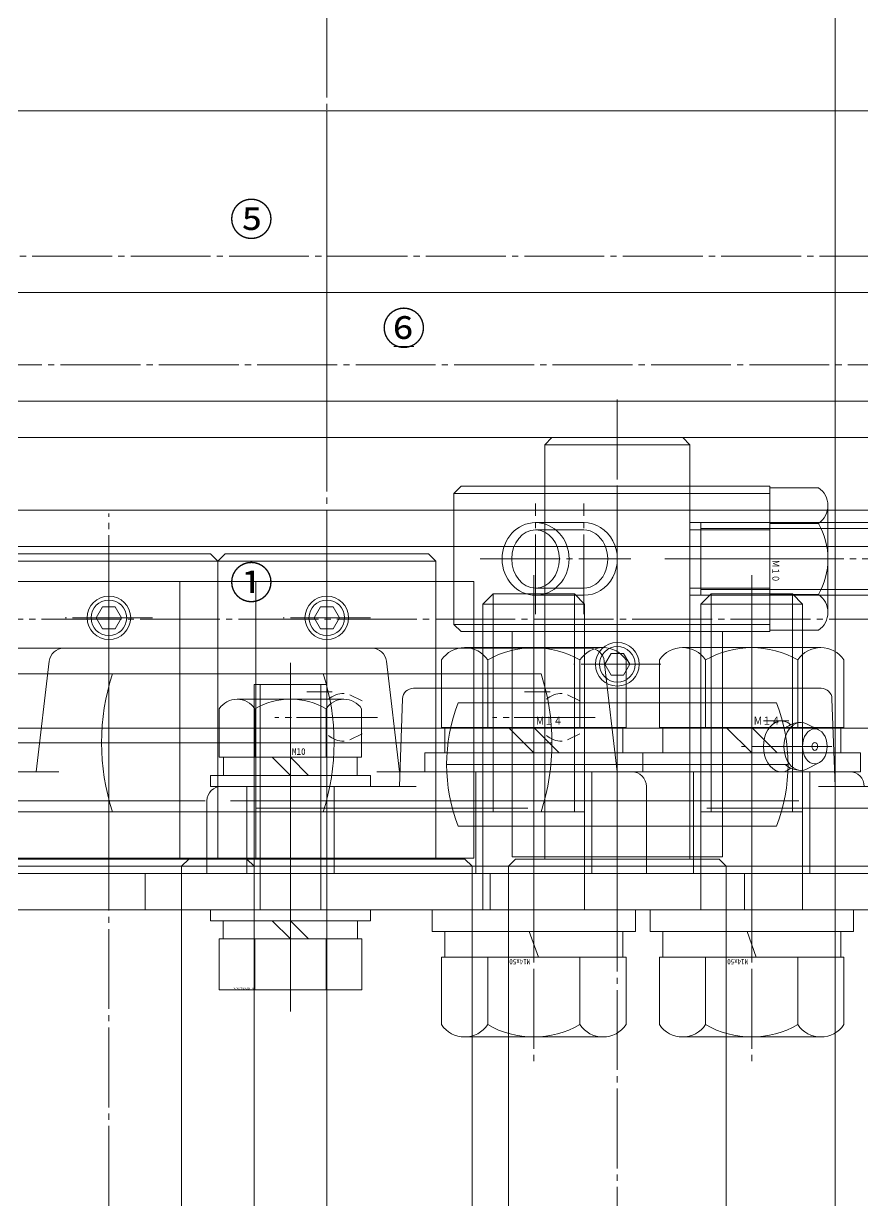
# Model space of a CAD drawing. Units: millimetres at full size. Extents: x -21196 to 21204, y -11807 to 11807.
# Drawn here: x -8541.3 to -8425.8, y -1420.1 to -1258.1 of the extents above; entities that cross this region are included whole.
import ezdxf
from ezdxf.enums import TextEntityAlignment as Align

# ---------------------------------------------------------------- set-up
doc = ezdxf.new("R2010")
doc.units = ezdxf.units.MM
doc.header["$LTSCALE"] = 0.5
doc.linetypes.add('USER4', pattern=[27.1, 22, -1.7, 1.7, -1.7])
doc.layers.add('1-0_設備-5(241129配置図菊池追記(立面図).jww)(機器配置図 260128.dwg)', color=7, linetype='Continuous', lineweight=9)
doc.styles.add('ＭＳ ゴシック', font='')
doc.styles.get('ＭＳ ゴシック').set_extended_font_data('MS Gothic')

msp = doc.modelspace()

# ---------------------------------------------------------------- linework, layer by layer
at = {"layer": '1-0_設備-5(241129配置図菊池追記(立面図).jww)(機器配置図 260128.dwg)', "linetype": 'USER4'}
for p, q in [((-8499.5216, -1203.1472), (-8499.5216, -2475.6472)), ((-8662.0216, -1290.1472), (-8337.0216, -1290.1472)), ((-8349.0335, -1305.1472), (-8650.0096, -1305.1472)), ((-8459.5215, -1309.8888), (-8459.5215, -3550.4055)), ((-8470.7715, -1339.4595), (-8470.7715, -1324.2347)), ((-8464.133, -1339.4595), (-8464.133, -1324.2347)), ((-8529.5215, -3534.6859), (-8529.5215, -1325.6084)), ((-8499.5215, -3534.6859), (-8499.5215, -1325.6084)), ((-8478.3839, -1331.8471), (-8457.6681, -1331.8471)), ((-8435.6162, -1331.8471), (-8452.9608, -1331.8471)), ((-8265.748, -1331.8471), (-8450.6373, -1331.8471)), ((-8430.5215, -1331.8471), (-8438.5215, -1331.8471)), ((-8471.0215, -1334.0621), (-8471.0215, -1401.3953)), ((-8441.0215, -1334.0621), (-8441.0215, -1401.3953)), ((-8647.1763, -1340.1472), (-8351.8668, -1340.1472)), ((-8523.5215, -1339.9471), (-8535.5215, -1339.9471)), ((-8493.5215, -1339.9471), (-8505.5215, -1339.9471)), ((-8471.0215, -1361.1471), (-8471.0215, -1344.0471)), ((-8441.0215, -1361.1471), (-8441.0215, -1344.0471)), ((-8504.5215, -1346.1471), (-8504.5215, -1394.1471)), ((-8453.5215, -1346.3471), (-8465.5215, -1346.3471)), ((-8504.5215, -1351.1471), (-8504.5215, -1363.1471)), ((-8492.5519, -1353.6471), (-8506.6922, -1353.6471)), ((-8462.552, -1353.6471), (-8476.6923, -1353.6471)), ((-8471.0215, -1356.1471), (-8471.0215, -1380.1471)), ((-8441.0215, -1356.1471), (-8441.0215, -1380.1471)), ((-8504.5215, -1358.1471), (-8504.5215, -1380.1471)), ((-8430.0038, -1357.6471), (-8442.4236, -1357.6471)), ((-8504.5215, -1368.2107), (-8504.5215, -1386.9802)), ((-8471.0215, -1368.2107), (-8471.0215, -1386.9802)), ((-8441.0215, -1368.2107), (-8441.0215, -1386.9802))]:
    msp.add_line(p, q, dxfattribs=at)
at = {"layer": '1-0_設備-5(241129配置図菊池追記(立面図).jww)(機器配置図 260128.dwg)'}
for p, q in [((-8499.5216, -1270.1472), (-8499.5216, -1310.1472)), ((-8499.5216, -1295.1472), (-8499.5216, -1315.1472)), ((-8490.2932, -1302.6154), (-8487.5485, -1302.6154)), ((-8469.5215, -1316.1471), (-8449.5215, -1316.1471)), ((-8469.5215, -1341.8471), (-8469.5215, -1321.8471)), ((-8459.5215, -1341.8471), (-8459.5215, -1321.8471)), ((-8449.5215, -1341.8471), (-8449.5215, -1321.8471)), ((-8482.0215, -1322.8471), (-8438.5215, -1322.8471)), ((-8438.5215, -1322.0471), (-8431.8345, -1322.0471)), ((-8438.5215, -1322.0471), (-8438.5215, -1341.6471)), ((-8603.5216, -1325.1472), (-8395.5216, -1325.1472)), ((-8499.5216, -1325.1472), (-8499.5216, -1355.1472)), ((-8430.5215, -1324.4971), (-8430.5215, -1339.1971)), ((-8470.7715, -1326.8471), (-8464.133, -1326.8471)), ((-8464.133, -1327.8471), (-8470.7715, -1327.8471)), ((-8438.5215, -1326.8471), (-8449.5215, -1326.8471)), ((-8438.5215, -1327.8471), (-8449.5215, -1327.8471)), ((-8448.0215, -1327.6591), (-8423.0215, -1327.6591)), ((-8438.5215, -1326.9471), (-8431.8345, -1326.9471)), ((-8514.5215, -1332.1471), (-8544.5215, -1332.1471)), ((-8484.5215, -1332.1471), (-8514.5215, -1332.1471)), ((-8509.2715, -1334.9471), (-8549.7715, -1334.9471)), ((-8529.5215, -1334.9471), (-8529.5215, -1375.1471)), ((-8479.2715, -1334.9471), (-8519.7715, -1334.9471)), ((-8514.5215, -1334.9471), (-8514.5215, -1373.0471)), ((-8514.5215, -1334.9471), (-8514.5215, -1373.0471)), ((-8499.5215, -1334.9471), (-8499.5215, -1375.1471)), ((-8484.5215, -1334.9471), (-8484.5215, -1373.0471)), ((-8464.133, -1335.8471), (-8470.7715, -1335.8471)), ((-8438.5215, -1335.8471), (-8449.5215, -1335.8471)), ((-8448.0215, -1336.0351), (-8423.0215, -1336.0351)), ((-8478.0215, -1338.0471), (-8464.0215, -1338.0471)), ((-8476.6215, -1336.6471), (-8465.4215, -1336.6471)), ((-8476.6215, -1366.6471), (-8476.6215, -1336.6471)), ((-8470.7715, -1336.8471), (-8464.133, -1336.8471)), ((-8465.4215, -1366.6471), (-8465.4215, -1336.6471)), ((-8438.5215, -1336.8471), (-8449.5215, -1336.8471)), ((-8448.0215, -1338.0471), (-8434.0215, -1338.0471)), ((-8446.6215, -1336.6471), (-8435.4215, -1336.6471)), ((-8446.6215, -1366.6471), (-8446.6215, -1336.6471)), ((-8431.8345, -1336.7471), (-8438.5215, -1336.7471)), ((-8435.4215, -1366.6471), (-8435.4215, -1336.6471)), ((-8482.0215, -1340.8471), (-8438.5215, -1340.8471)), ((-8445.0215, -1341.8471), (-8474.0215, -1341.8471)), ((-8469.5215, -1341.8471), (-8469.5215, -1372.8471)), ((-8459.5215, -1341.8471), (-8459.5215, -1375.1471)), ((-8449.5215, -1341.8471), (-8449.5215, -1372.8471)), ((-8431.8345, -1341.6471), (-8438.5215, -1341.6471)), ((-8493.3, -1344.1471), (-8565.743, -1344.1471)), ((-8463.3, -1344.1471), (-8535.743, -1344.1471)), ((-8480.5465, -1344.0471), (-8461.4965, -1344.0471)), ((-8450.5465, -1344.0471), (-8431.4965, -1344.0471)), ((-8537.7293, -1345.9134), (-8539.5215, -1361.1471)), ((-8491.3137, -1345.9134), (-8489.5215, -1361.1471)), ((-8483.7215, -1345.7481), (-8483.7215, -1355.0471)), ((-8477.3715, -1355.0471), (-8477.3715, -1345.7481)), ((-8464.6715, -1345.7481), (-8464.6715, -1355.0471)), ((-8461.3137, -1345.9134), (-8459.5215, -1361.1471)), ((-8458.3215, -1345.7481), (-8458.3215, -1355.0471)), ((-8453.7215, -1345.7481), (-8453.7215, -1355.0471)), ((-8447.3715, -1355.0471), (-8447.3715, -1345.7481)), ((-8434.6715, -1345.7481), (-8434.6715, -1355.0471)), ((-8428.3215, -1345.7481), (-8428.3215, -1355.0471)), ((-8500.013, -1347.6471), (-8559.0299, -1347.6471)), ((-8470.0131, -1347.6471), (-8529.03, -1347.6471)), ((-8509.5215, -1349.1471), (-8509.5215, -1380.1471)), ((-8499.5215, -1349.1471), (-8509.5215, -1349.1471)), ((-8508.7095, -1349.1471), (-8508.7095, -1380.1471)), ((-8500.3335, -1349.1471), (-8500.3335, -1380.1471)), ((-8499.5215, -1349.1471), (-8499.5215, -1380.1471)), ((-8498.777, -1350.1471), (-8502.2832, -1350.1471)), ((-8494.6611, -1351.3844), (-8496.3582, -1350.5359)), ((-8431.467, -1349.6471), (-8487.576, -1349.6471)), ((-8468.777, -1350.1471), (-8472.2833, -1350.1471)), ((-8464.6612, -1351.3844), (-8466.3582, -1350.5359)), ((-8514.3215, -1359.1471), (-8514.3215, -1352.4601)), ((-8511.8715, -1351.1471), (-8497.1715, -1351.1471)), ((-8509.4215, -1359.1471), (-8509.4215, -1352.4601)), ((-8499.6215, -1352.4601), (-8499.6215, -1359.1471)), ((-8494.7215, -1352.4601), (-8494.7215, -1359.1471)), ((-8489.075, -1351.0916), (-8489.5215, -1363.1471)), ((-8437.6126, -1351.6471), (-8481.4304, -1351.6471)), ((-8429.968, -1351.0916), (-8429.5215, -1363.1471)), ((-8503.0636, -1353.6471), (-8503.7121, -1353.6471)), ((-8473.0637, -1353.6471), (-8473.7121, -1353.6471)), ((-8435.886, -1354.1471), (-8439.3922, -1354.1471)), ((-8603.5216, -1355.1472), (-8395.5216, -1355.1472)), ((-8494.6611, -1355.9099), (-8496.3582, -1356.7584)), ((-8483.7215, -1355.0471), (-8458.3215, -1355.0471)), ((-8483.2715, -1358.5471), (-8483.2715, -1355.0471)), ((-8474.5215, -1355.0471), (-8471.0215, -1358.5471)), ((-8471.0215, -1355.0471), (-8467.5215, -1358.5471)), ((-8464.6612, -1355.9099), (-8466.3582, -1356.7584)), ((-8458.7715, -1355.0471), (-8458.7715, -1358.5471)), ((-8453.7215, -1355.0471), (-8428.3215, -1355.0471)), ((-8453.2715, -1358.5471), (-8453.2715, -1355.0471)), ((-8444.5215, -1355.0471), (-8441.0215, -1358.5471)), ((-8441.0215, -1355.0471), (-8437.5215, -1358.5471)), ((-8431.7701, -1355.3844), (-8433.4672, -1354.5359)), ((-8428.7715, -1355.0471), (-8428.7715, -1358.5471)), ((-8560.5215, -1357.1471), (-8498.5215, -1357.1471)), ((-8530.5215, -1357.1471), (-8468.5215, -1357.1471)), ((-8498.777, -1357.1471), (-8502.2832, -1357.1471)), ((-8468.777, -1357.1471), (-8472.2833, -1357.1471)), ((-8514.3215, -1359.1471), (-8494.7215, -1359.1471)), ((-8513.7215, -1361.6471), (-8513.7215, -1359.1471)), ((-8504.5215, -1361.6471), (-8507.0215, -1359.1471)), ((-8504.5215, -1359.1471), (-8502.0215, -1361.6471)), ((-8495.3215, -1359.1471), (-8495.3215, -1361.6471)), ((-8440.1726, -1357.6471), (-8440.8211, -1357.6471)), ((-8483.0215, -1360.1471), (-8436.0215, -1360.1471)), ((-8431.7701, -1359.9099), (-8433.4672, -1360.7584)), ((-8571.5215, -1361.1471), (-8536.3963, -1361.1471)), ((-8457.5215, -1361.1471), (-8492.6467, -1361.1471)), ((-8479.0215, -1361.1471), (-8479.0215, -1375.1471)), ((-8463.0215, -1361.1471), (-8463.0215, -1375.1471)), ((-8427.5215, -1361.1471), (-8462.6467, -1361.1471)), ((-8449.0215, -1361.1471), (-8449.0215, -1375.1471)), ((-8435.886, -1361.1471), (-8439.3922, -1361.1471)), ((-8433.0215, -1361.1471), (-8433.0215, -1375.1471)), ((-8487.2298, -1363.1471), (-8514.0215, -1363.1471)), ((-8510.5215, -1363.1471), (-8510.5215, -1375.1471)), ((-8498.5215, -1363.1471), (-8498.5215, -1375.1471)), ((-8455.5215, -1363.1471), (-8455.5215, -1375.1471)), ((-8405.0215, -1363.1471), (-8431.8132, -1363.1471)), ((-8564.513, -1365.1471), (-8516.2737, -1365.1471)), ((-8516.0215, -1365.1471), (-8516.0215, -1375.1471)), ((-8464.53, -1365.1471), (-8512.7693, -1365.1471)), ((-8434.5301, -1365.1471), (-8482.7694, -1365.1471)), ((-8500.013, -1366.6471), (-8559.0299, -1366.6471)), ((-8470.0131, -1366.6471), (-8529.03, -1366.6471)), ((-8471.8548, -1366.1471), (-8509.2493, -1366.1471)), ((-8478.0215, -1366.6471), (-8464.0215, -1366.6471)), ((-8448.0215, -1366.6471), (-8434.0215, -1366.6471)), ((-8447.1882, -1366.1471), (-8409.7937, -1366.1471)), ((-8437.6126, -1368.6471), (-8481.4304, -1368.6471)), ((-8509.2715, -1373.0471), (-8549.7715, -1373.0471)), ((-8510.5215, -1373.1471), (-8548.5215, -1373.1471)), ((-8479.2715, -1373.0471), (-8519.7715, -1373.0471)), ((-8519.5215, -1374.1471), (-8518.5215, -1373.1471)), ((-8480.5215, -1373.1471), (-8518.5215, -1373.1471)), ((-8510.5215, -1373.1471), (-8509.5215, -1374.1471)), ((-8480.5215, -1373.1471), (-8479.5215, -1374.1471)), ((-8473.5215, -1373.1471), (-8474.5215, -1374.1471)), ((-8445.0215, -1372.8471), (-8474.0215, -1372.8471)), ((-8473.5215, -1373.1471), (-8445.5215, -1373.1471)), ((-8444.5215, -1374.1471), (-8445.5215, -1373.1471)), ((-8339.5216, -1374.1471), (-8659.5216, -1374.1471)), ((-8339.5216, -1374.1471), (-8659.5216, -1374.1471)), ((-8339.5215, -1374.1471), (-8659.5215, -1374.1471)), ((-8455.5215, -1375.1471), (-8603.5215, -1375.1471)), ((-8425.5215, -1375.1471), (-8573.5215, -1375.1471)), ((-8509.5215, -1374.1471), (-8549.5215, -1374.1471)), ((-8529.5215, -1375.1471), (-8529.5215, -1380.1471)), ((-8524.5215, -1380.1471), (-8524.5215, -1375.1471)), ((-8519.5215, -1374.1471), (-8519.5215, -1470.1471)), ((-8479.5215, -1374.1471), (-8519.5215, -1374.1471)), ((-8403.0215, -1375.1471), (-8516.0215, -1375.1471)), ((-8509.5215, -1470.1471), (-8509.5215, -1374.1471)), ((-8504.5215, -1380.1471), (-8504.5215, -1375.1471)), ((-8499.5215, -1375.1471), (-8499.5215, -1380.1471)), ((-8479.5215, -1470.1471), (-8479.5215, -1374.1471)), ((-8477.0215, -1380.1471), (-8477.0215, -1375.1471)), ((-8474.5215, -1473.1471), (-8474.5215, -1374.1471)), ((-8474.5215, -1374.1471), (-8444.5215, -1374.1471)), ((-8474.5215, -1380.1471), (-8474.5215, -1375.1471)), ((-8459.5215, -1375.1471), (-8459.5215, -1380.1471)), ((-8444.5215, -1374.1471), (-8444.5215, -1473.1471)), ((-8442.0215, -1380.1471), (-8442.0215, -1375.1471)), ((-8515.5215, -1380.1471), (-8515.5215, -1381.6471)), ((-8493.5215, -1380.1471), (-8515.5215, -1380.1471)), ((-8493.5215, -1381.6471), (-8493.5215, -1380.1471)), ((-8485.0215, -1383.1471), (-8485.0215, -1380.1471)), ((-8485.0215, -1380.1471), (-8457.0215, -1380.1471)), ((-8457.0215, -1380.1471), (-8457.0215, -1383.1471)), ((-8455.0215, -1383.1471), (-8455.0215, -1380.1471)), ((-8455.0215, -1380.1471), (-8427.0215, -1380.1471)), ((-8427.0215, -1380.1471), (-8427.0215, -1383.1471)), ((-8493.5215, -1381.6471), (-8515.5215, -1381.6471)), ((-8513.7715, -1381.6471), (-8513.7715, -1384.1471)), ((-8504.5215, -1384.1471), (-8507.0215, -1381.6471)), ((-8504.5215, -1381.6471), (-8502.0215, -1384.1471)), ((-8495.2715, -1384.1471), (-8495.2715, -1381.6471)), ((-8457.0215, -1383.1471), (-8485.0215, -1383.1471)), ((-8483.2715, -1386.6471), (-8483.2715, -1383.1471)), ((-8470.3845, -1386.6471), (-8471.6585, -1383.1471)), ((-8458.7715, -1383.1471), (-8458.7715, -1386.6471)), ((-8427.0215, -1383.1471), (-8455.0215, -1383.1471)), ((-8453.2715, -1386.6471), (-8453.2715, -1383.1471)), ((-8440.3845, -1386.6471), (-8441.6585, -1383.1471)), ((-8428.7715, -1383.1471), (-8428.7715, -1386.6471)), ((-8514.3365, -1384.1471), (-8494.7066, -1384.1471)), ((-8514.3365, -1384.1471), (-8514.3365, -1391.1471)), ((-8509.429, -1384.1471), (-8509.429, -1391.1471)), ((-8499.614, -1384.1471), (-8499.614, -1391.1471)), ((-8494.7066, -1384.1471), (-8494.7066, -1391.1471)), ((-8483.7215, -1395.9461), (-8483.7215, -1386.6471)), ((-8483.7215, -1386.6471), (-8458.3215, -1386.6471)), ((-8477.3715, -1395.9461), (-8477.3715, -1386.6471)), ((-8464.6715, -1386.6471), (-8464.6715, -1395.9461)), ((-8458.3215, -1395.9461), (-8458.3215, -1386.6471)), ((-8453.7215, -1395.9461), (-8453.7215, -1386.6471)), ((-8453.7215, -1386.6471), (-8428.3215, -1386.6471)), ((-8447.3715, -1395.9461), (-8447.3715, -1386.6471)), ((-8434.6715, -1386.6471), (-8434.6715, -1395.9461)), ((-8428.3215, -1395.9461), (-8428.3215, -1386.6471)), ((-8494.7066, -1391.1471), (-8514.3365, -1391.1471)), ((-8461.4965, -1397.6471), (-8480.5465, -1397.6471)), ((-8431.4965, -1397.6471), (-8450.5465, -1397.6471))]:
    msp.add_line(p, q, dxfattribs=at)
for points in [[(-8389.5216, -3780.1472), (-8389.5216, -1210.1472), (-8427.5216, -1210.1472), (-8429.5216, -1212.1472), (-8429.5216, -3778.1472), (-8427.5216, -3780.1472)], [(-8606.0216, -1270.1472), (-8393.0216, -1270.1472), (-8392.0216, -1271.1472), (-8392.0216, -1309.1472), (-8393.0216, -1310.1472), (-8606.0216, -1310.1472), (-8607.0216, -1309.1472), (-8607.0216, -1271.1472)], [(-8620.5216, -1315.1472), (-8378.5216, -1315.1472), (-8377.5216, -1314.1472), (-8377.5216, -1296.1472), (-8378.5216, -1295.1472), (-8620.5216, -1295.1472), (-8621.5216, -1296.1472), (-8621.5216, -1314.1472)], [(-8482.0215, -1340.8471), (-8482.0215, -1322.8471), (-8481.0215, -1321.8471), (-8438.5215, -1321.8471), (-8438.5215, -1341.8471), (-8481.0215, -1341.8471)], [(-8448.0215, -1326.8471), (-8269.0215, -1326.8471), (-8268.0215, -1327.8471), (-8268.0215, -1335.8471), (-8269.0215, -1336.8471), (-8448.0215, -1336.8471)], [(-9209.5215, -1330.1471), (-6709.5215, -1330.1471), (-6709.5215, -1430.1471), (-9209.5215, -1430.1471)], [(-9209.5215, -1330.1471), (-6709.5215, -1330.1471), (-6709.5215, -1430.1471), (-9209.5215, -1430.1471)], [(-9209.5215, -1330.1471), (-6709.5215, -1330.1471), (-6709.5215, -1430.1471), (-9209.5215, -1430.1471)], [(-8339.5216, -1380.1471), (-8659.5216, -1380.1471), (-8659.5216, -1332.1471), (-8657.5216, -1330.1471), (-8341.5216, -1330.1471), (-8339.5216, -1332.1471)], [(-8339.5216, -1380.1471), (-8659.5216, -1380.1471), (-8659.5216, -1332.1471), (-8657.5216, -1330.1471), (-8341.5216, -1330.1471), (-8339.5216, -1332.1471)], [(-8339.5215, -1380.1471), (-8659.5215, -1380.1471), (-8659.5215, -1332.1471), (-8657.5215, -1330.1471), (-8341.5215, -1330.1471), (-8339.5215, -1332.1471)], [(-8528.6554, -1341.4471), (-8527.7894, -1339.9471), (-8528.6554, -1338.4471), (-8530.3875, -1338.4471), (-8531.2535, -1339.9471), (-8530.3875, -1341.4471)], [(-8498.6555, -1341.4471), (-8497.7895, -1339.9471), (-8498.6555, -1338.4471), (-8500.3876, -1338.4471), (-8501.2536, -1339.9471), (-8500.3876, -1341.4471)], [(-8458.6555, -1347.8471), (-8457.7895, -1346.3471), (-8458.6555, -1344.8471), (-8460.3875, -1344.8471), (-8461.2536, -1346.3471), (-8460.3875, -1347.8471)], [(-8486.0215, -1361.1471), (-8456.0215, -1361.1471), (-8456.0215, -1358.5471), (-8486.0215, -1358.5471)], [(-8456.0215, -1361.1471), (-8426.0215, -1361.1471), (-8426.0215, -1358.5471), (-8456.0215, -1358.5471)], [(-8515.5215, -1361.6471), (-8493.5215, -1361.6471), (-8493.5215, -1363.1471), (-8515.5215, -1363.1471)], [(-8657.5215, -1375.1471), (-8341.5215, -1375.1471), (-8341.5215, -1380.1471), (-8657.5215, -1380.1471)], [(-8657.5215, -1375.1471), (-8341.5215, -1375.1471), (-8341.5215, -1380.1471), (-8657.5215, -1380.1471)], [(-8657.5215, -1375.1471), (-8341.5215, -1375.1471), (-8341.5215, -1380.1471), (-8657.5215, -1380.1471)]]:
    msp.add_lwpolyline(points, close=True, dxfattribs=at)
for points in [[(-8449.5215, -1373.1471), (-8449.5215, -1316.1471), (-8450.5215, -1315.1471), (-8468.5215, -1315.1471), (-8469.5215, -1316.1471), (-8469.5215, -1373.1471)], [(-8544.5215, -1373.1471), (-8544.5215, -1332.1471), (-8543.5215, -1331.1471), (-8515.5215, -1331.1471), (-8514.5215, -1332.1471), (-8514.5215, -1373.1471)], [(-8514.5215, -1373.1471), (-8514.5215, -1332.1471), (-8513.5215, -1331.1471), (-8485.5215, -1331.1471), (-8484.5215, -1332.1471), (-8484.5215, -1373.1471)], [(-8519.7715, -1334.9471), (-8519.7715, -1344.1471), (-8519.7715, -1373.0471)], [(-8509.2715, -1334.9471), (-8509.2715, -1344.1471), (-8509.2715, -1373.0471)], [(-8479.2715, -1334.9471), (-8479.2715, -1344.1471), (-8479.2715, -1373.0471)], [(-8478.0215, -1380.1471), (-8478.0215, -1338.0471), (-8476.6215, -1336.6471)], [(-8464.0215, -1380.1471), (-8464.0215, -1338.0471), (-8465.4215, -1336.6471)], [(-8448.0215, -1380.1471), (-8448.0215, -1338.0471), (-8446.6215, -1336.6471)], [(-8434.0215, -1380.1471), (-8434.0215, -1338.0471), (-8435.4215, -1336.6471)], [(-8474.0215, -1341.8471), (-8474.0215, -1349.6471), (-8474.0215, -1372.8471)], [(-8445.0215, -1341.8471), (-8445.0215, -1349.6471), (-8445.0215, -1372.8471)]]:
    msp.add_lwpolyline(points, dxfattribs=at)
for centre, radius in [((-8529.5215, -1339.9471), 3), ((-8529.5215, -1339.9471), 2.45), ((-8499.5215, -1339.9471), 3), ((-8499.5215, -1339.9471), 2.45), ((-8459.5215, -1346.3471), 3), ((-8459.5215, -1346.3471), 2.45)]:
    msp.add_circle(centre, radius, dxfattribs=at)
for centre, radius, start, end in [((-8433.4635, -1324.4971), 2.942, 303.626, 56.374), ((-8440.3215, -1331.8471), 9.8, 330, 30), ((-8433.4635, -1339.1971), 2.942, 303.626, 56.374), ((-8535.743, -1346.1471), 2, 90, 173.29), ((-8493.3, -1346.1471), 2, 6.71, 90), ((-8480.5465, -1347.8601), 3.813, 33.626, 146.374), ((-8471.0215, -1356.7471), 12.7, 60, 120), ((-8461.4965, -1347.8601), 3.813, 33.626, 146.374), ((-8463.3, -1346.1471), 2, 6.71, 90), ((-8450.5465, -1347.8601), 3.813, 33.626, 146.374), ((-8441.0215, -1356.7471), 12.7, 60, 120), ((-8431.4965, -1347.8601), 3.813, 33.626, 146.374), ((-8499.5215, -1357.1471), 31, 162.154, 197.846), ((-8529.5215, -1357.1471), 31, 342.154, 17.846), ((-8499.5215, -1357.1471), 31, 342.154, 17.846), ((-8497.136, -1353.6471), 3.3, 90, 130.748), ((-8487.576, -1351.1471), 1.5, 90, 177.879), ((-8467.136, -1353.6471), 3.3, 90, 130.748), ((-8431.467, -1351.1471), 1.5, 2.121, 90), ((-8511.8715, -1354.0891), 2.942, 33.626, 146.374), ((-8504.5215, -1360.9471), 9.8, 60, 120), ((-8497.1715, -1354.0891), 2.942, 33.626, 146.374), ((-8459.5215, -1360.1471), 23.5, 158.795, 201.205), ((-8459.5215, -1360.1471), 23.5, 338.795, 21.205), ((-8434.245, -1357.6471), 3.3, 90, 130.748), ((-8497.136, -1353.6471), 3.3, 229.252, 270), ((-8467.136, -1353.6471), 3.3, 229.252, 270), ((-8434.245, -1357.6471), 3.3, 229.252, 270), ((-8457.5215, -1363.1471), 2, 0, 90), ((-8427.5215, -1363.1471), 2, 0, 90), ((-8514.0215, -1365.1471), 2, 90, 180), ((-8480.5465, -1393.8341), 3.813, 213.626, 326.374), ((-8471.0215, -1384.9471), 12.7, 240, 300), ((-8461.4965, -1393.8341), 3.813, 213.626, 326.374), ((-8450.5465, -1393.8341), 3.813, 213.626, 326.374), ((-8441.0215, -1384.9471), 12.7, 240, 300), ((-8431.4965, -1393.8341), 3.813, 213.626, 326.374)]:
    msp.add_arc(centre, radius, start, end, dxfattribs=at)
for centre, major_axis, ratio in [((-8470.7715, -1331.8471), (0, 5), 0.9222), ((-8470.7715, -1331.8471), (0, 4), 0.82125), ((-8432.3358, -1357.6471), (0, 2.4), 0.707083), ((-8432.3358, -1357.6471), (0, 0.555), 0.706306)]:
    msp.add_ellipse(centre, major_axis=major_axis, ratio=ratio, dxfattribs=at)
for centre, major_axis, ratio, start_param, end_param in [((-8464.133, -1331.8471), (0, 5), 0.9222, 3.14154029, 6.28318531), ((-8464.133, -1331.8471), (0, 4), 0.82125, 3.14154029, 6.28318531), ((-8436.932, -1357.6471), (0, -3.5), 0.707143, 2.59430707, 6.83047089), ((-8434.245, -1357.6471), (0, 3.3), 0.70697, 5.94329314, 9.76467013)]:
    msp.add_ellipse(centre, major_axis=major_axis, ratio=ratio, start_param=start_param, end_param=end_param, dxfattribs=at)

# ---------------------------------------------------------------- texts
at = {"layer": '1-0_設備-5(241129配置図菊池追記(立面図).jww)(機器配置図 260128.dwg)', "style": 'ＭＳ ゴシック'}
for s, height, p in [('⑤', 4.406, (-8512.9161, -1288.6345)), ('⑥', 4.406, (-8491.9216, -1303.6345)), ('①', 4.406, (-8512.9161, -1338.6345)), ('M10', 0.918, (-8504.3144, -1359.0839))]:
    msp.add_text(s, height=height, dxfattribs=at).set_placement(p, align=Align.BOTTOM_LEFT)
at = {"layer": '1-0_設備-5(241129配置図菊池追記(立面図).jww)(機器配置図 260128.dwg)', "style": 'ＭＳ ゴシック', "width": 0.8}
for s, height, rotation, p in [('Ｍ１０', 0.918, 270, (-8438.4583, -1331.9747)), ('M14x50', 0.7344, 180, (-8471.5168, -1386.7082)), ('M14x50', 0.7344, 180, (-8441.5168, -1386.7082))]:
    msp.add_text(s, height=height, rotation=rotation, dxfattribs=at).set_placement(p, align=Align.BOTTOM_LEFT)
for p in [(-8470.7889, -1355.0074), (-8440.7889, -1355.0074)]:
    msp.add_text('Ｍ１４', height=1.102, dxfattribs=at).set_placement(p, align=Align.BOTTOM_LEFT)
at = {"layer": '1-0_設備-5(241129配置図菊池追記(立面図).jww)(機器配置図 260128.dwg)', "style": 'ＭＳ ゴシック'}
msp.add_text('BT-M10x35L,SW,PW', height=0.2203, rotation=180, dxfattribs=at).set_placement((-8509.6074, -1390.8078), align=Align.BOTTOM_LEFT)

doc.saveas('drawing.dxf')
